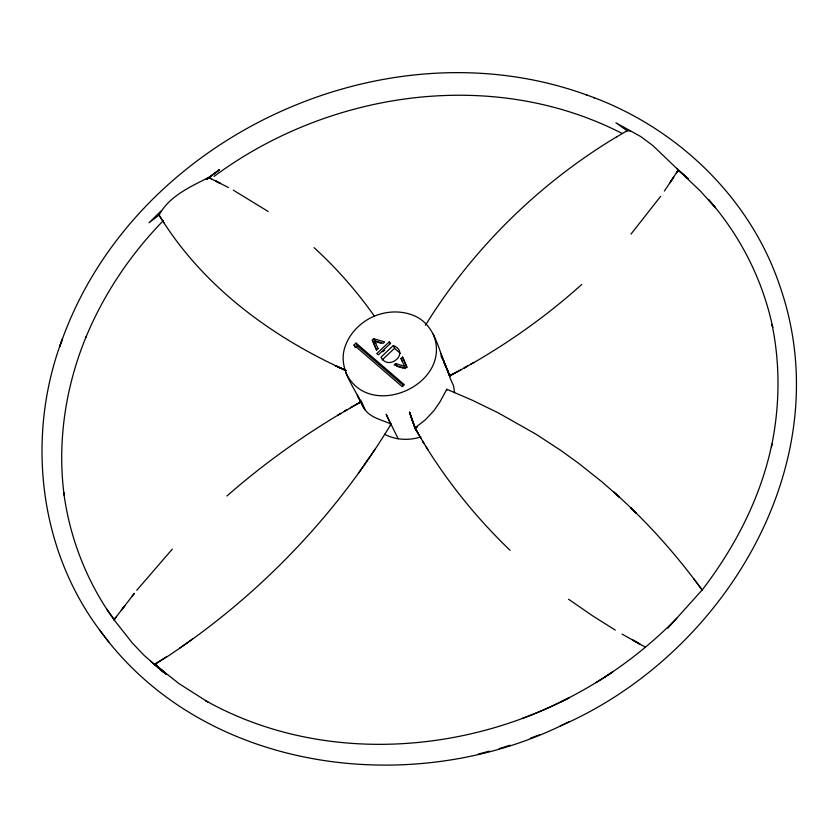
<?xml version="1.0" encoding="UTF-8"?>
<svg xmlns="http://www.w3.org/2000/svg" width="838" height="838" viewBox="0 0 838 838"><rect width="100%" height="100%" fill="white"/><g stroke="black" fill="none" stroke-linecap="round" stroke-linejoin="round"><path stroke-width="1.26" d="M161.043 210.987L149.017 222.751L159.063 215.136L163.86 222.709L159.063 215.209C168.784 196.396 190.404 186.654 208.641 177.541L219.462 169.768L207.08 179.206M771.557 445.879L771.882 444.056C760.778 497.479 735.188 546.921 702.16 590.025L702.045 590.34M771.389 446.79C779.79 406.577 780.356 364.687 772.008 324.421L772.73 327.428C762.831 280.248 740.478 235.887 708.655 199.716L715.411 207.677L699.992 190.645L684.29 175.781M166.553 657.097C257.245 597.232 334.498 517.297 390.896 424.384L386.171 414.255L390.843 423.965M62.483 338.699L59.697 346.712C129.502 139.59 382.254 20.269 587.019 95.103M62.18 339.547C26.282 434.618 38.035 547.727 99.481 629.82C203.885 774.385 416.884 799.965 569.494 721.487M672.705 178.525L669.96 182.705L678.288 169.915L687.946 178.557L677.932 170.156M676.434 173.047L678.319 169.967L652.98 145.686L640.661 136.521L615.93 122.809L627.054 130.728L616.737 136.845M425.432 325.259C473.03 248.383 539.263 183.302 616.778 136.762M677.251 171.539L678.319 169.967M672.809 178.62L673.7 177.216L664.366 191.064M375.288 448.906L358.392 473.292M114.397 620.298L114.052 619.837L116.576 616.412L134.394 593.314L132.048 596.227M115.424 617.994L114.073 619.869L132.551 643.259L143.916 655.18L163.829 672.589L150.662 661.192M660.627 196.364L630.962 234.127M116.576 616.412L114.062 619.848C87.11 582.441 69.743 538.31 63.761 492.597L64.023 494.42M702.108 589.994L667.75 628.259M136.73 590.319L172.272 549.162M390.896 424.384L390.141 424.845M163.4 220.541C130.676 254.165 103.943 293.761 85.968 337.159L86.283 336.373C65.626 386.339 57.099 441.595 64.149 495.331M676.748 618.224C633.507 662.628 580.137 696.933 522.064 718.533M415.732 429.412L409.51 412.181L414.925 428.029L409.51 412.181L415.051 427.914L420.823 438.19M403.727 359.816L402.24 361.209L401.035 358.496L402.523 357.093L407.038 367.453M382.233 359.869L394.562 348.273L393.347 345.528L380.976 357.156C388.591 371.8 410.599 352.672 393.347 345.528M405.236 368.039L404.44 366.237L395.651 363.577L394.164 364.98L405.372 368.28L406.797 366.939L402.523 357.093M377.844 348.346L376.367 349.739L372.292 340.029L373.696 338.709L384.684 341.935L383.207 343.318L374.523 340.71L378.168 348.901M389.146 341.977L376.786 353.573L378.284 354.851L390.655 343.245L389.146 341.977L389.963 343.8M382.798 351.834L384.694 350.054M355.993 347.068L357.365 345.79L356.066 343.109L354.003 345.036L355.312 347.707M376.733 350.305L373.57 342.773L374.963 341.454L381.06 343.245M581.782 284.407C551.048 312.092 517.475 336.593 481.965 357.795A284.752 225.066 -22 0 1 472.37 363.441L449.618 376.042L443.26 360.036L449.577 375.874L452.792 374.188M226.93 496.002C258.932 467.918 293.373 442.642 329.596 420.257A344.847 330.727 -36.1 0 1 339.17 414.464L360.141 402.23M206.724 179.123L219.462 169.768M214.057 176.43C328.925 91.216 492.451 66.904 621.817 133.305M179.782 648.046L192.405 639.09M560.433 702.097L569.295 697.656C457.862 755.687 316.67 762.915 205.436 700.568L207.845 701.982L179.06 683.651L154.862 664.544L166.395 656.961L154.58 664.146M603.957 677.68L612.808 671.877L595.87 682.75M206.064 179.248L208.725 177.541L220.562 183.512L215.418 180.872L216.77 181.5M337.525 415.344L340.762 413.427M343.957 411.51L347.204 409.614L345.57 410.547M350.399 407.771L360.623 401.999L355.27 405.037M465.813 366.981L464.179 367.913L467.457 366.101M449.566 375.948L451.127 375.089M456.061 372.407L452.75 374.136L460.984 369.768M470.652 364.195L473.931 362.404M358.549 403.162L360.644 402.02M449.535 375.833L452.677 374.041L449.618 376.042L447.89 370.951C438.515 352.589 436.776 327.249 416.559 316.827C403.12 310.165 387.03 310.594 373.423 316.544C359.827 322.609 348.65 334.226 344.449 348.65C338.343 370.092 355.228 388.004 363.053 406.524C368.217 417.303 380.892 419.545 390.77 423.839M560.213 726.001C724.252 655.127 842.064 461.382 779.309 284.438C748.931 195.495 674.276 125.417 586.16 94.778M423.473 442.621L414.957 427.967L425.285 419.89L433.937 410.641L440.013 401.852L446.78 389.272L472.517 400.323L498.17 412.82L535.87 434.136L560.465 450.205L578.545 463.236L602.187 482.039L619.313 497.049L613.699 492C646.706 521.246 676.109 554.421 702.15 589.973L702.139 590.141M417.314 427.191L414.915 428.124M530.286 738.257L540.227 734.538M499.197 748.617L509.954 745.233M478.341 754.064L489.371 751.173M420.927 436.912C409.028 440.694 395.672 440.16 384.548 434.252M159.555 215.376L159.031 215.083M396.866 366.279L403.13 368.175M630.48 131.199L627.61 130.466L627.17 131.168M593.639 97.596L594.498 97.91M211.564 178.903L208.526 177.572L210.17 178.264M345.769 370.417C274.036 337.997 207.185 289.623 163.934 222.824M345.905 370.469L335.441 365.703L345.937 370.501M335.671 365.777L346.084 370.553M216.654 181.553L228.376 187.503M638.127 643.207L645.354 647.135M638.147 643.155L639.96 644.129L622.089 634.115M233.32 190.163L268.181 211.501M615.312 630.124L592.089 615.49L568.593 599.233M154.663 664.251L166.385 674.108L155.816 665.016M154.328 663.937L166.385 674.108L155.48 664.764M394.562 348.273L400.396 353.531M356.066 343.109L404.335 384.684L402.25 386.674L354.003 345.036M357.365 345.79L403.56 385.606M687.946 178.557L676.549 168.375M314.041 247.639C336.583 268.15 356.768 291.226 374.377 316.094M510.091 550.315C480.886 522.263 454.762 490.963 432.607 457.066A320.839 273.796 -5.8 0 1 427.076 448.435L422.572 441.018L424.342 443.962M446.78 389.272L447.052 390.016M99.481 629.82L109.118 642.4M693.728 578.712L702.16 590.025M106.552 608.901L114.272 619.481M426.165 446.801L427.956 449.776M449.577 376.828L453.568 385.993L454.563 392.697M414.957 427.967L416.559 430.879M415.051 427.914L418.246 433.78M444.538 363.723L443.931 362.571M345.811 372.606C368.71 422.153 454.039 384.244 433.183 334.037M364.006 408.211L357.281 395.18L364.038 408.347M445.627 365.724L447.89 370.951M390.896 424.07L398.239 438.861M372.292 340.029L373.57 342.773M373.696 338.709L374.963 341.454M374.523 340.71L375.801 343.454M395.651 363.577L396.458 365.378M361.157 400.836L365.232 410.033M401.035 358.496L405.152 367.84M440.966 355.857L442.495 359.324M440.945 353.626L445.785 366.091M448.56 372.638L448.927 373.769M362.089 403.822L363.053 406.524M122.505 608.65L121.363 610.232L124.904 605.549L122.505 608.65M638.221 643.081L632.816 640.117L638.221 643.081M636.084 512.982L630.626 507.671L636.084 512.982M415.742 429.339L414.936 428.019L415.742 429.339"/></g></svg>
